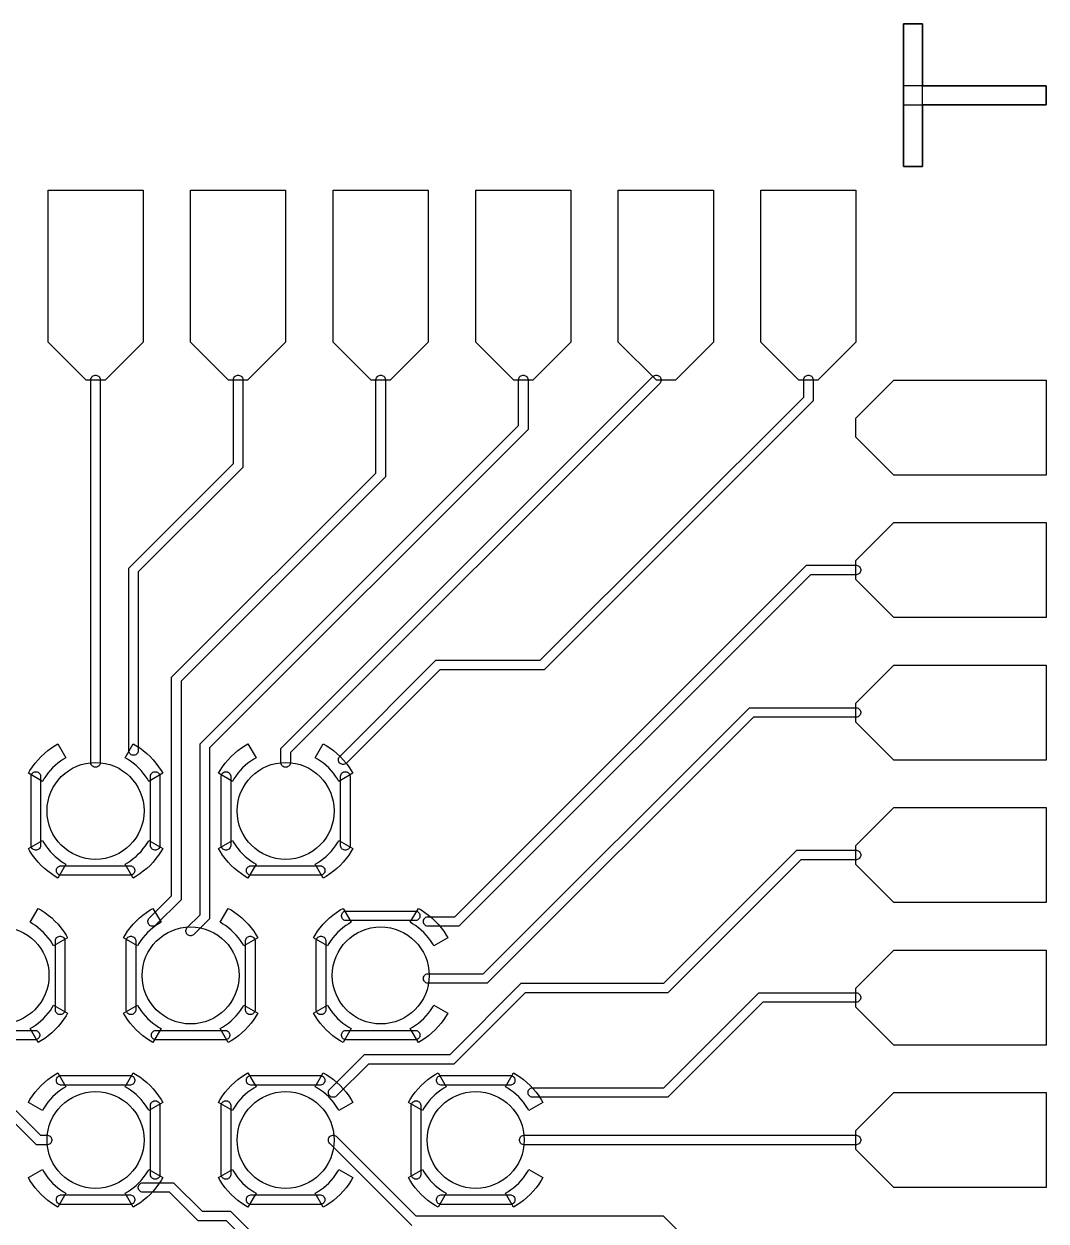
# Model space of a CAD drawing. Extents: x -17000 to 83000, y -61000 to 39000.
# Drawn here: x 54247 to 65000, y -853 to 11748 of the extents above; entities that cross this region are included whole.
import ezdxf

# ---------------------------------------------------------------- set-up
doc = ezdxf.new("R2010")
doc.units = 0
doc.layers.add('Central Electrodes', color=2, linetype='CONTINUOUS')

msp = doc.modelspace()

# ---------------------------------------------------------------- linework, layer by layer
at = {"layer": 'Central Electrodes'}
for points in [[(63499.865, 10248.084), (63499.865, 11748.084), (63699.865, 11748.084), (63699.865, 11098.084), (64999.865, 11098.084), (64999.865, 10898.084), (63699.865, 10898.084), (63699.865, 10248.084)], [(54900, 8000), (54500, 8400), (54500, 10000), (55500, 10000), (55500, 8400), (55100, 8000)], [(56400, 8000), (56000, 8400), (56000, 10000), (57000, 10000), (57000, 8400), (56600, 8000)], [(57900, 8000), (57500, 8400), (57500, 10000), (58500, 10000), (58500, 8400), (58100, 8000)], [(59400, 8000), (59000, 8400), (59000, 10000), (60000, 10000), (60000, 8400), (59600, 8000)], [(60900, 8000), (60500, 8400), (60500, 10000), (61500, 10000), (61500, 8400), (61100, 8000)], [(62400, 8000), (62000, 8400), (62000, 10000), (63000, 10000), (63000, 8400), (62600, 8000)], [(54995.075, 3924.354), (54985.416, 3926.275), (54976.316, 3930.045), (54968.127, 3935.516), (54961.162, 3942.481), (54955.691, 3950.67), (54951.921, 3959.77), (54950, 3969.429), (54950, 8004.925), (54951.921, 8014.584), (54955.691, 8023.684), (54961.162, 8031.873), (54968.127, 8038.838), (54976.316, 8044.309), (54985.416, 8048.079), (54995.075, 8050), (55004.925, 8050), (55014.584, 8048.079), (55023.684, 8044.309), (55031.873, 8038.838), (55038.838, 8031.873), (55044.309, 8023.684), (55048.079, 8014.584), (55050, 8004.925), (55050, 3969.429), (55048.079, 3959.77), (55044.309, 3950.67), (55038.838, 3942.481), (55031.873, 3935.516), (55023.684, 3930.045), (55014.584, 3926.275), (55004.925, 3924.354)], [(55395.075, 4050), (55385.416, 4051.921), (55376.316, 4055.691), (55368.127, 4061.162), (55361.162, 4068.127), (55355.691, 4076.316), (55351.921, 4085.416), (55350, 4095.075), (55350, 6020.71), (56450, 7120.71), (56450, 8004.925), (56451.921, 8014.584), (56455.691, 8023.684), (56461.162, 8031.873), (56468.127, 8038.838), (56476.316, 8044.309), (56485.416, 8048.079), (56495.075, 8050), (56504.925, 8050), (56514.584, 8048.079), (56523.684, 8044.309), (56531.873, 8038.838), (56538.838, 8031.873), (56544.309, 8023.684), (56548.079, 8014.584), (56550, 8004.925), (56550, 7079.29), (55450, 5979.29), (55450, 4095.075), (55448.079, 4085.416), (55444.309, 4076.316), (55438.838, 4068.127), (55431.873, 4061.162), (55423.684, 4055.691), (55414.584, 4051.921), (55404.925, 4050)], [(55595.075, 2250), (55585.415, 2251.922), (55576.316, 2255.691), (55568.127, 2261.162), (55561.162, 2268.127), (55555.691, 2276.316), (55551.922, 2285.415), (55550, 2295.075), (55550, 2304.924), (55551.922, 2314.584), (55555.691, 2323.684), (55561.163, 2331.873), (55800, 2570.71), (55800, 4870.71), (57950, 7020.71), (57950, 8004.925), (57951.921, 8014.584), (57955.691, 8023.684), (57961.162, 8031.873), (57968.127, 8038.838), (57976.316, 8044.309), (57985.416, 8048.079), (57995.075, 8050), (58004.925, 8050), (58014.584, 8048.079), (58023.684, 8044.309), (58031.873, 8038.838), (58038.838, 8031.873), (58044.309, 8023.684), (58048.079, 8014.584), (58050, 8004.925), (58050, 6979.29), (55900, 4829.29), (55900, 2529.29), (55631.873, 2261.163), (55623.684, 2255.691), (55614.584, 2251.922), (55604.924, 2250)], [(55995.075, 2150), (55985.415, 2151.922), (55976.316, 2155.691), (55968.127, 2161.162), (55961.162, 2168.127), (55955.691, 2176.316), (55951.922, 2185.415), (55950, 2195.075), (55950, 2204.924), (55951.922, 2214.584), (55955.691, 2223.684), (55961.163, 2231.873), (56100, 2370.71), (56100, 4170.71), (59450, 7520.71), (59450, 8004.925), (59451.921, 8014.584), (59455.691, 8023.684), (59461.162, 8031.873), (59468.127, 8038.838), (59476.316, 8044.309), (59485.416, 8048.079), (59495.075, 8050), (59504.925, 8050), (59514.584, 8048.079), (59523.684, 8044.309), (59531.873, 8038.838), (59538.838, 8031.873), (59544.309, 8023.684), (59548.079, 8014.584), (59550, 8004.925), (59550, 7479.29), (56200, 4129.29), (56200, 2329.29), (56031.873, 2161.163), (56023.684, 2155.691), (56014.584, 2151.922), (56004.924, 2150)], [(56995.075, 3924.354), (56985.416, 3926.275), (56976.316, 3930.045), (56968.127, 3935.516), (56961.162, 3942.481), (56955.691, 3950.67), (56951.921, 3959.77), (56950, 3969.429), (56950, 4120.71), (60868.127, 8038.837), (60876.316, 8044.309), (60885.416, 8048.078), (60895.076, 8050), (60904.925, 8050), (60914.585, 8048.078), (60923.684, 8044.309), (60931.873, 8038.838), (60938.838, 8031.873), (60944.309, 8023.684), (60948.078, 8014.585), (60950, 8004.925), (60950, 7995.076), (60948.078, 7985.416), (60944.309, 7976.316), (60938.837, 7968.127), (57050, 4079.29), (57050, 3969.429), (57048.079, 3959.77), (57044.309, 3950.67), (57038.838, 3942.481), (57031.873, 3935.516), (57023.684, 3930.045), (57014.584, 3926.275), (57004.925, 3924.354)], [(57600.485, 3952.808), (57590.823, 3954.717), (57581.718, 3958.475), (57573.522, 3963.936), (57566.549, 3970.892), (57561.067, 3979.074), (57557.286, 3988.168), (57555.352, 3997.826), (57555.34, 4007.675), (57557.249, 4017.337), (57561.007, 4026.442), (57566.468, 4034.638), (58579.252, 5050), (59679.29, 5050), (62450, 7820.71), (62450, 8004.925), (62451.921, 8014.584), (62455.691, 8023.684), (62461.162, 8031.873), (62468.127, 8038.838), (62476.316, 8044.309), (62485.416, 8048.079), (62495.075, 8050), (62504.925, 8050), (62514.584, 8048.079), (62523.684, 8044.309), (62531.873, 8038.838), (62538.838, 8031.873), (62544.309, 8023.684), (62548.079, 8014.584), (62550, 8004.925), (62550, 7779.29), (59720.71, 4950), (58620.748, 4950), (57637.268, 3964.017), (57629.086, 3958.535), (57619.992, 3954.754), (57610.334, 3952.82)], [(63400, 7000), (63000, 7400), (63000, 7600), (63400, 8000), (65000, 8000), (65000, 7000)], [(63400, 5500), (63000, 5900), (63000, 6100), (63400, 6500), (65000, 6500), (65000, 5500)], [(58495.075, 2250), (58485.416, 2251.921), (58476.316, 2255.691), (58468.127, 2261.162), (58461.162, 2268.127), (58455.691, 2276.316), (58451.921, 2285.416), (58450, 2295.075), (58450, 2304.925), (58451.921, 2314.584), (58455.691, 2323.684), (58461.162, 2331.873), (58468.127, 2338.838), (58476.316, 2344.309), (58485.416, 2348.079), (58495.075, 2350), (58779.29, 2350), (62479.29, 6050), (63004.925, 6050), (63014.584, 6048.079), (63023.684, 6044.309), (63031.873, 6038.838), (63038.838, 6031.873), (63044.309, 6023.684), (63048.079, 6014.584), (63050, 6004.925), (63050, 5995.075), (63048.079, 5985.416), (63044.309, 5976.316), (63038.838, 5968.127), (63031.873, 5961.162), (63023.684, 5955.691), (63014.584, 5951.921), (63004.925, 5950), (62520.71, 5950), (58820.71, 2250)], [(63400, 4000), (63000, 4400), (63000, 4600), (63400, 5000), (65000, 5000), (65000, 4000)], [(58495.075, 1650), (58485.416, 1651.921), (58476.316, 1655.691), (58468.127, 1661.162), (58461.162, 1668.127), (58455.691, 1676.316), (58451.921, 1685.416), (58450, 1695.075), (58450, 1704.925), (58451.921, 1714.584), (58455.691, 1723.684), (58461.162, 1731.873), (58468.127, 1738.838), (58476.316, 1744.309), (58485.416, 1748.079), (58495.075, 1750), (59079.29, 1750), (61879.29, 4550), (63004.925, 4550), (63014.584, 4548.079), (63023.684, 4544.309), (63031.873, 4538.838), (63038.838, 4531.873), (63044.309, 4523.684), (63048.079, 4514.584), (63050, 4504.925), (63050, 4495.075), (63048.079, 4485.416), (63044.309, 4476.316), (63038.838, 4468.127), (63031.873, 4461.162), (63023.684, 4455.691), (63014.584, 4451.921), (63004.925, 4450), (61920.71, 4450), (59120.71, 1650)], [(54440.743, 3775.442), (54293.52, 3860.442), (54310.303, 3889.513), (54336.206, 3928.896), (54364.353, 3966.704), (54394.654, 4002.814), (54427.001, 4037.1), (54461.287, 4069.448), (54497.398, 4099.748), (54535.205, 4127.895), (54574.59, 4153.799), (54603.66, 4170.582), (54688.66, 4023.358), (54663.872, 4009.047), (54632.757, 3988.581), (54602.88, 3966.34), (54574.35, 3942.399), (54547.26, 3916.842), (54521.701, 3889.751), (54497.762, 3861.221), (54475.521, 3831.346), (54455.055, 3800.229)], [(55559.257, 3775.442), (55544.945, 3800.229), (55524.479, 3831.346), (55502.238, 3861.221), (55478.299, 3889.751), (55452.74, 3916.842), (55425.65, 3942.399), (55397.12, 3966.34), (55367.243, 3988.581), (55336.127, 4009.047), (55311.34, 4023.358), (55396.34, 4170.582), (55425.409, 4153.799), (55464.794, 4127.895), (55502.602, 4099.748), (55538.713, 4069.448), (55572.999, 4037.1), (55605.346, 4002.814), (55635.646, 3966.704), (55663.793, 3928.896), (55689.697, 3889.513), (55706.48, 3860.442)], [(56440.743, 3775.442), (56293.52, 3860.442), (56310.303, 3889.513), (56336.207, 3928.896), (56364.354, 3966.704), (56394.654, 4002.814), (56427.001, 4037.1), (56461.287, 4069.448), (56497.398, 4099.748), (56535.206, 4127.895), (56574.591, 4153.799), (56603.66, 4170.582), (56688.66, 4023.358), (56663.873, 4009.047), (56632.757, 3988.581), (56602.88, 3966.34), (56574.35, 3942.399), (56547.26, 3916.842), (56521.701, 3889.751), (56497.762, 3861.221), (56475.521, 3831.346), (56455.055, 3800.229)], [(57559.257, 3775.442), (57544.945, 3800.229), (57524.479, 3831.346), (57502.238, 3861.221), (57478.299, 3889.751), (57452.74, 3916.842), (57425.65, 3942.399), (57397.12, 3966.34), (57367.243, 3988.581), (57336.127, 4009.047), (57311.34, 4023.358), (57396.34, 4170.582), (57425.409, 4153.799), (57464.794, 4127.895), (57502.602, 4099.748), (57538.713, 4069.448), (57572.999, 4037.1), (57605.346, 4002.814), (57635.646, 3966.704), (57663.793, 3928.896), (57689.697, 3889.513), (57706.48, 3860.442)], [(54367.207, 3051.602), (54357.548, 3053.523), (54348.448, 3057.293), (54340.259, 3062.764), (54333.294, 3069.729), (54327.823, 3077.918), (54324.053, 3087.018), (54322.132, 3096.677), (54322.132, 3831.527), (54324.053, 3841.186), (54327.823, 3850.286), (54333.294, 3858.475), (54340.259, 3865.44), (54348.448, 3870.911), (54357.548, 3874.681), (54367.207, 3876.602), (54377.057, 3876.602), (54386.716, 3874.681), (54395.816, 3870.911), (54404.005, 3865.44), (54410.97, 3858.475), (54416.441, 3850.286), (54420.211, 3841.186), (54422.132, 3831.527), (54422.132, 3096.677), (54420.211, 3087.018), (54416.441, 3077.918), (54410.97, 3069.729), (54404.005, 3062.764), (54395.816, 3057.293), (54386.716, 3053.523), (54377.057, 3051.602)], [(55622.943, 3051.602), (55613.284, 3053.523), (55604.184, 3057.293), (55595.995, 3062.764), (55589.03, 3069.729), (55583.559, 3077.918), (55579.789, 3087.018), (55577.868, 3096.677), (55577.868, 3831.527), (55579.789, 3841.186), (55583.559, 3850.286), (55589.03, 3858.475), (55595.995, 3865.44), (55604.184, 3870.911), (55613.284, 3874.681), (55622.943, 3876.602), (55632.793, 3876.602), (55642.452, 3874.681), (55651.552, 3870.911), (55659.741, 3865.44), (55666.706, 3858.475), (55672.177, 3850.286), (55675.947, 3841.186), (55677.868, 3831.527), (55677.868, 3096.677), (55675.947, 3087.018), (55672.177, 3077.918), (55666.706, 3069.729), (55659.741, 3062.764), (55651.552, 3057.293), (55642.452, 3053.523), (55632.793, 3051.602)], [(56367.207, 3051.602), (56357.548, 3053.523), (56348.448, 3057.293), (56340.259, 3062.764), (56333.294, 3069.729), (56327.823, 3077.918), (56324.053, 3087.018), (56322.132, 3096.677), (56322.132, 3831.527), (56324.053, 3841.186), (56327.823, 3850.286), (56333.294, 3858.475), (56340.259, 3865.44), (56348.448, 3870.911), (56357.548, 3874.681), (56367.207, 3876.602), (56377.057, 3876.602), (56386.716, 3874.681), (56395.816, 3870.911), (56404.005, 3865.44), (56410.97, 3858.475), (56416.441, 3850.286), (56420.211, 3841.186), (56422.132, 3831.527), (56422.132, 3096.677), (56420.211, 3087.018), (56416.441, 3077.918), (56410.97, 3069.729), (56404.005, 3062.764), (56395.816, 3057.293), (56386.716, 3053.523), (56377.057, 3051.602)], [(57622.943, 3051.602), (57613.284, 3053.523), (57604.184, 3057.293), (57595.995, 3062.764), (57589.03, 3069.729), (57583.559, 3077.918), (57579.789, 3087.018), (57577.868, 3096.677), (57577.868, 3831.527), (57579.789, 3841.186), (57583.559, 3850.286), (57589.03, 3858.475), (57595.995, 3865.44), (57604.184, 3870.911), (57613.284, 3874.681), (57622.943, 3876.602), (57632.793, 3876.602), (57642.452, 3874.681), (57651.552, 3870.911), (57659.741, 3865.44), (57666.706, 3858.475), (57672.177, 3850.286), (57675.947, 3841.186), (57677.868, 3831.527), (57677.868, 3096.677), (57675.947, 3087.018), (57672.177, 3077.918), (57666.706, 3069.729), (57659.741, 3062.764), (57651.552, 3057.293), (57642.452, 3053.523), (57632.793, 3051.602)], [(63400, 2500), (63000, 2900), (63000, 3100), (63400, 3500), (65000, 3500), (65000, 2500)], [(54603.66, 2757.621), (54574.59, 2774.405), (54535.206, 2800.309), (54497.399, 2828.454), (54461.287, 2858.756), (54427.001, 2891.103), (54394.654, 2925.389), (54364.353, 2961.499), (54336.206, 2999.308), (54310.303, 3038.691), (54293.52, 3067.762), (54440.743, 3152.762), (54455.054, 3127.974), (54475.521, 3096.858), (54497.762, 3066.982), (54521.701, 3038.452), (54547.26, 3011.362), (54574.351, 2985.803), (54602.88, 2961.864), (54632.756, 2939.622), (54663.874, 2919.156), (54688.66, 2904.845)], [(55396.34, 2757.621), (55311.34, 2904.845), (55336.126, 2919.156), (55367.244, 2939.622), (55397.12, 2961.864), (55425.649, 2985.803), (55452.74, 3011.362), (55478.299, 3038.452), (55502.238, 3066.982), (55524.479, 3096.858), (55544.945, 3127.974), (55559.257, 3152.762), (55706.48, 3067.762), (55689.697, 3038.691), (55663.794, 2999.308), (55635.646, 2961.499), (55605.346, 2925.389), (55572.999, 2891.103), (55538.713, 2858.756), (55502.601, 2828.454), (55464.794, 2800.309), (55425.41, 2774.405)], [(56603.66, 2757.621), (56574.59, 2774.405), (56535.206, 2800.309), (56497.399, 2828.454), (56461.287, 2858.756), (56427.001, 2891.103), (56394.654, 2925.389), (56364.354, 2961.499), (56336.206, 2999.308), (56310.303, 3038.691), (56293.52, 3067.762), (56440.743, 3152.762), (56455.055, 3127.974), (56475.521, 3096.858), (56497.762, 3066.982), (56521.701, 3038.452), (56547.26, 3011.362), (56574.351, 2985.803), (56602.88, 2961.864), (56632.756, 2939.622), (56663.874, 2919.156), (56688.66, 2904.845)], [(57396.34, 2757.621), (57311.34, 2904.845), (57336.126, 2919.156), (57367.244, 2939.622), (57397.12, 2961.864), (57425.649, 2985.803), (57452.74, 3011.362), (57478.299, 3038.452), (57502.238, 3066.982), (57524.479, 3096.858), (57544.945, 3127.974), (57559.257, 3152.762), (57706.48, 3067.762), (57689.697, 3038.691), (57663.794, 2999.308), (57635.646, 2961.499), (57605.346, 2925.389), (57572.999, 2891.103), (57538.713, 2858.756), (57502.601, 2828.454), (57464.794, 2800.309), (57425.41, 2774.405)], [(57495.075, 450), (57485.415, 451.922), (57476.316, 455.691), (57468.127, 461.162), (57461.162, 468.127), (57455.691, 476.316), (57451.922, 485.415), (57450, 495.075), (57450, 504.924), (57451.922, 514.584), (57455.691, 523.684), (57461.163, 531.873), (57829.29, 900), (58729.29, 900), (59479.29, 1650), (60979.29, 1650), (62379.29, 3050), (63004.925, 3050), (63014.584, 3048.079), (63023.684, 3044.309), (63031.873, 3038.838), (63038.838, 3031.873), (63044.309, 3023.684), (63048.079, 3014.584), (63050, 3004.925), (63050, 2995.075), (63048.079, 2985.416), (63044.309, 2976.316), (63038.838, 2968.127), (63031.873, 2961.162), (63023.684, 2955.691), (63014.584, 2951.921), (63004.925, 2950), (62420.71, 2950), (61020.71, 1550), (59520.71, 1550), (58770.71, 800), (57870.71, 800), (57531.873, 461.163), (57523.684, 455.691), (57514.584, 451.922), (57504.924, 450)], [(54632.575, 2786.233), (54622.916, 2788.154), (54613.816, 2791.924), (54605.627, 2797.395), (54598.662, 2804.36), (54593.191, 2812.549), (54589.421, 2821.649), (54587.5, 2831.308), (54587.5, 2841.158), (54589.421, 2850.817), (54593.191, 2859.917), (54598.662, 2868.106), (54605.627, 2875.071), (54613.816, 2880.542), (54622.916, 2884.312), (54632.575, 2886.233), (55367.425, 2886.233), (55377.084, 2884.312), (55386.184, 2880.542), (55394.373, 2875.071), (55401.338, 2868.106), (55406.809, 2859.917), (55410.579, 2850.817), (55412.5, 2841.158), (55412.5, 2831.308), (55410.579, 2821.649), (55406.809, 2812.549), (55401.338, 2804.36), (55394.373, 2797.395), (55386.184, 2791.924), (55377.084, 2788.154), (55367.425, 2786.233)], [(56632.575, 2786.233), (56622.916, 2788.154), (56613.816, 2791.924), (56605.627, 2797.395), (56598.662, 2804.36), (56593.191, 2812.549), (56589.421, 2821.649), (56587.5, 2831.308), (56587.5, 2841.158), (56589.421, 2850.817), (56593.191, 2859.917), (56598.662, 2868.106), (56605.627, 2875.071), (56613.816, 2880.542), (56622.916, 2884.312), (56632.575, 2886.233), (57367.425, 2886.233), (57377.084, 2884.312), (57386.184, 2880.542), (57394.373, 2875.071), (57401.338, 2868.106), (57406.809, 2859.917), (57410.579, 2850.817), (57412.5, 2841.158), (57412.5, 2831.308), (57410.579, 2821.649), (57406.809, 2812.549), (57401.338, 2804.36), (57394.373, 2797.395), (57386.184, 2791.924), (57377.084, 2788.154), (57367.425, 2786.233)], [(54559.257, 2043.391), (54544.945, 2068.178), (54524.479, 2099.294), (54502.237, 2129.172), (54478.299, 2157.7), (54452.74, 2184.791), (54425.649, 2210.35), (54397.121, 2234.288), (54367.243, 2256.53), (54336.127, 2276.996), (54311.34, 2291.307), (54396.34, 2438.531), (54425.409, 2421.748), (54464.794, 2395.844), (54502.602, 2367.697), (54538.713, 2337.397), (54572.999, 2305.05), (54605.346, 2270.764), (54635.646, 2234.653), (54663.793, 2196.845), (54689.697, 2157.462), (54706.48, 2128.391)], [(55440.743, 2043.391), (55293.52, 2128.391), (55310.303, 2157.462), (55336.207, 2196.845), (55364.354, 2234.653), (55394.654, 2270.764), (55427.001, 2305.05), (55461.287, 2337.397), (55497.398, 2367.697), (55535.206, 2395.844), (55574.591, 2421.748), (55603.66, 2438.531), (55688.66, 2291.307), (55663.873, 2276.996), (55632.757, 2256.53), (55602.879, 2234.288), (55574.351, 2210.35), (55547.26, 2184.791), (55521.701, 2157.7), (55497.763, 2129.172), (55475.521, 2099.294), (55455.055, 2068.178)], [(56559.257, 2043.391), (56544.945, 2068.178), (56524.479, 2099.294), (56502.237, 2129.172), (56478.299, 2157.7), (56452.74, 2184.791), (56425.649, 2210.35), (56397.121, 2234.288), (56367.243, 2256.53), (56336.127, 2276.996), (56311.34, 2291.307), (56396.34, 2438.531), (56425.409, 2421.748), (56464.794, 2395.844), (56502.602, 2367.697), (56538.713, 2337.397), (56572.999, 2305.05), (56605.346, 2270.764), (56635.646, 2234.653), (56663.793, 2196.845), (56689.697, 2157.462), (56706.48, 2128.391)], [(57440.743, 2043.391), (57293.52, 2128.391), (57310.303, 2157.462), (57336.207, 2196.845), (57364.354, 2234.653), (57394.654, 2270.764), (57427.001, 2305.05), (57461.287, 2337.397), (57497.398, 2367.697), (57535.206, 2395.844), (57574.591, 2421.748), (57603.66, 2438.531), (57688.66, 2291.307), (57663.873, 2276.996), (57632.757, 2256.53), (57602.879, 2234.288), (57574.351, 2210.35), (57547.26, 2184.791), (57521.701, 2157.7), (57497.763, 2129.172), (57475.521, 2099.294), (57455.055, 2068.178)], [(57632.575, 2309.919), (57622.916, 2311.84), (57613.816, 2315.61), (57605.627, 2321.081), (57598.662, 2328.046), (57593.191, 2336.235), (57589.421, 2345.335), (57587.5, 2354.994), (57587.5, 2364.844), (57589.421, 2374.503), (57593.191, 2383.603), (57598.662, 2391.792), (57605.627, 2398.757), (57613.816, 2404.228), (57622.916, 2407.998), (57632.575, 2409.919), (58367.425, 2409.919), (58377.084, 2407.998), (58386.184, 2404.228), (58394.373, 2398.757), (58401.338, 2391.792), (58406.809, 2383.603), (58410.579, 2374.503), (58412.5, 2364.844), (58412.5, 2354.994), (58410.579, 2345.335), (58406.809, 2336.235), (58401.338, 2328.046), (58394.373, 2321.081), (58386.184, 2315.61), (58377.084, 2311.84), (58367.425, 2309.919)], [(58559.257, 2043.391), (58544.945, 2068.178), (58524.479, 2099.294), (58502.237, 2129.172), (58478.299, 2157.7), (58452.74, 2184.791), (58425.649, 2210.35), (58397.121, 2234.288), (58367.243, 2256.53), (58336.127, 2276.996), (58311.34, 2291.307), (58396.34, 2438.531), (58425.409, 2421.748), (58464.794, 2395.844), (58502.602, 2367.697), (58538.713, 2337.397), (58572.999, 2305.05), (58605.346, 2270.764), (58635.646, 2234.653), (58663.793, 2196.845), (58689.697, 2157.462), (58706.48, 2128.391)], [(54622.943, 1319.551), (54613.284, 1321.472), (54604.184, 1325.242), (54595.995, 1330.713), (54589.03, 1337.678), (54583.559, 1345.867), (54579.789, 1354.967), (54577.868, 1364.626), (54577.868, 2099.476), (54579.789, 2109.135), (54583.559, 2118.235), (54589.03, 2126.424), (54595.995, 2133.389), (54604.184, 2138.86), (54613.284, 2142.63), (54622.943, 2144.551), (54632.793, 2144.551), (54642.452, 2142.63), (54651.552, 2138.86), (54659.741, 2133.389), (54666.706, 2126.424), (54672.177, 2118.235), (54675.947, 2109.135), (54677.868, 2099.476), (54677.868, 1364.626), (54675.947, 1354.967), (54672.177, 1345.867), (54666.706, 1337.678), (54659.741, 1330.713), (54651.552, 1325.242), (54642.452, 1321.472), (54632.793, 1319.551)], [(55367.207, 1319.551), (55357.548, 1321.472), (55348.448, 1325.242), (55340.259, 1330.713), (55333.294, 1337.678), (55327.823, 1345.867), (55324.053, 1354.967), (55322.132, 1364.626), (55322.132, 2099.476), (55324.053, 2109.135), (55327.823, 2118.235), (55333.294, 2126.424), (55340.259, 2133.389), (55348.448, 2138.86), (55357.548, 2142.63), (55367.207, 2144.551), (55377.057, 2144.551), (55386.716, 2142.63), (55395.816, 2138.86), (55404.005, 2133.389), (55410.97, 2126.424), (55416.441, 2118.235), (55420.211, 2109.135), (55422.132, 2099.476), (55422.132, 1364.626), (55420.211, 1354.967), (55416.441, 1345.867), (55410.97, 1337.678), (55404.005, 1330.713), (55395.816, 1325.242), (55386.716, 1321.472), (55377.057, 1319.551)], [(56622.943, 1319.551), (56613.284, 1321.472), (56604.184, 1325.242), (56595.995, 1330.713), (56589.03, 1337.678), (56583.559, 1345.867), (56579.789, 1354.967), (56577.868, 1364.626), (56577.868, 2099.476), (56579.789, 2109.135), (56583.559, 2118.235), (56589.03, 2126.424), (56595.995, 2133.389), (56604.184, 2138.86), (56613.284, 2142.63), (56622.943, 2144.551), (56632.793, 2144.551), (56642.452, 2142.63), (56651.552, 2138.86), (56659.741, 2133.389), (56666.706, 2126.424), (56672.177, 2118.235), (56675.947, 2109.135), (56677.868, 2099.476), (56677.868, 1364.626), (56675.947, 1354.967), (56672.177, 1345.867), (56666.706, 1337.678), (56659.741, 1330.713), (56651.552, 1325.242), (56642.452, 1321.472), (56632.793, 1319.551)], [(57367.207, 1319.551), (57357.548, 1321.472), (57348.448, 1325.242), (57340.259, 1330.713), (57333.294, 1337.678), (57327.823, 1345.867), (57324.053, 1354.967), (57322.132, 1364.626), (57322.132, 2099.476), (57324.053, 2109.135), (57327.823, 2118.235), (57333.294, 2126.424), (57340.259, 2133.389), (57348.448, 2138.86), (57357.548, 2142.63), (57367.207, 2144.551), (57377.057, 2144.551), (57386.716, 2142.63), (57395.816, 2138.86), (57404.005, 2133.389), (57410.97, 2126.424), (57416.441, 2118.235), (57420.211, 2109.135), (57422.132, 2099.476), (57422.132, 1364.626), (57420.211, 1354.967), (57416.441, 1345.867), (57410.97, 1337.678), (57404.005, 1330.713), (57395.816, 1325.242), (57386.716, 1321.472), (57377.057, 1319.551)], [(63400, 1000), (63000, 1400), (63000, 1600), (63400, 2000), (65000, 2000), (65000, 1000)], [(59595.075, 450), (59585.416, 451.921), (59576.316, 455.691), (59568.127, 461.162), (59561.162, 468.127), (59555.691, 476.316), (59551.921, 485.416), (59550, 495.075), (59550, 504.925), (59551.921, 514.584), (59555.691, 523.684), (59561.162, 531.873), (59568.127, 538.838), (59576.316, 544.309), (59585.416, 548.079), (59595.075, 550), (60979.29, 550), (61979.29, 1550), (63004.925, 1550), (63014.584, 1548.079), (63023.684, 1544.309), (63031.873, 1538.838), (63038.838, 1531.873), (63044.309, 1523.684), (63048.079, 1514.584), (63050, 1504.925), (63050, 1495.075), (63048.079, 1485.416), (63044.309, 1476.316), (63038.838, 1468.127), (63031.873, 1461.162), (63023.684, 1455.691), (63014.584, 1451.921), (63004.925, 1450), (62020.71, 1450), (61020.71, 450)], [(54396.34, 1025.57), (54311.34, 1172.794), (54336.127, 1187.106), (54367.243, 1207.572), (54397.121, 1229.814), (54425.649, 1253.752), (54452.74, 1279.311), (54478.299, 1306.402), (54502.237, 1334.931), (54524.48, 1364.807), (54544.945, 1395.923), (54559.257, 1420.711), (54706.48, 1335.711), (54689.696, 1306.64), (54663.794, 1267.257), (54635.646, 1229.448), (54605.346, 1193.338), (54572.999, 1159.052), (54538.713, 1126.705), (54502.602, 1096.405), (54464.794, 1068.258), (54425.41, 1042.354)], [(55603.66, 1025.57), (55574.59, 1042.354), (55535.206, 1068.258), (55497.398, 1096.405), (55461.287, 1126.705), (55427.001, 1159.052), (55394.654, 1193.338), (55364.354, 1229.448), (55336.206, 1267.257), (55310.303, 1306.64), (55293.52, 1335.711), (55440.743, 1420.711), (55455.055, 1395.923), (55475.52, 1364.807), (55497.762, 1334.931), (55521.701, 1306.402), (55547.26, 1279.311), (55574.351, 1253.752), (55602.879, 1229.814), (55632.757, 1207.572), (55663.873, 1187.106), (55688.66, 1172.794)], [(56396.34, 1025.57), (56311.34, 1172.794), (56336.127, 1187.106), (56367.243, 1207.572), (56397.121, 1229.814), (56425.649, 1253.752), (56452.74, 1279.311), (56478.299, 1306.402), (56502.238, 1334.931), (56524.48, 1364.807), (56544.945, 1395.923), (56559.257, 1420.711), (56706.48, 1335.711), (56689.697, 1306.64), (56663.794, 1267.257), (56635.646, 1229.448), (56605.346, 1193.338), (56572.999, 1159.052), (56538.713, 1126.705), (56502.602, 1096.405), (56464.794, 1068.258), (56425.41, 1042.354)], [(57603.66, 1025.57), (57574.59, 1042.354), (57535.206, 1068.258), (57497.398, 1096.405), (57461.287, 1126.705), (57427.001, 1159.052), (57394.654, 1193.338), (57364.354, 1229.448), (57336.206, 1267.257), (57310.303, 1306.64), (57293.52, 1335.711), (57440.743, 1420.711), (57455.055, 1395.923), (57475.52, 1364.807), (57497.762, 1334.931), (57521.701, 1306.402), (57547.26, 1279.311), (57574.351, 1253.752), (57602.879, 1229.814), (57632.757, 1207.572), (57663.873, 1187.106), (57688.66, 1172.794)], [(58396.34, 1025.57), (58311.34, 1172.794), (58336.127, 1187.106), (58367.243, 1207.572), (58397.121, 1229.814), (58425.649, 1253.752), (58452.74, 1279.311), (58478.299, 1306.402), (58502.238, 1334.931), (58524.48, 1364.807), (58544.945, 1395.923), (58559.257, 1420.711), (58706.48, 1335.711), (58689.697, 1306.64), (58663.794, 1267.257), (58635.646, 1229.448), (58605.346, 1193.338), (58572.999, 1159.052), (58538.713, 1126.705), (58502.602, 1096.405), (58464.794, 1068.258), (58425.41, 1042.354)], [(55632.575, 1054.182), (55622.916, 1056.103), (55613.816, 1059.873), (55605.627, 1065.344), (55598.662, 1072.309), (55593.191, 1080.498), (55589.421, 1089.598), (55587.5, 1099.257), (55587.5, 1109.107), (55589.421, 1118.766), (55593.191, 1127.866), (55598.662, 1136.055), (55605.627, 1143.02), (55613.816, 1148.491), (55622.916, 1152.261), (55632.575, 1154.182), (56367.425, 1154.182), (56377.084, 1152.261), (56386.184, 1148.491), (56394.373, 1143.02), (56401.338, 1136.055), (56406.809, 1127.866), (56410.579, 1118.766), (56412.5, 1109.107), (56412.5, 1099.257), (56410.579, 1089.598), (56406.809, 1080.498), (56401.338, 1072.309), (56394.373, 1065.344), (56386.184, 1059.873), (56377.084, 1056.103), (56367.425, 1054.182)], [(57632.575, 1054.182), (57622.916, 1056.103), (57613.816, 1059.873), (57605.627, 1065.344), (57598.662, 1072.309), (57593.191, 1080.498), (57589.421, 1089.598), (57587.5, 1099.257), (57587.5, 1109.107), (57589.421, 1118.766), (57593.191, 1127.866), (57598.662, 1136.055), (57605.627, 1143.02), (57613.816, 1148.491), (57622.916, 1152.261), (57632.575, 1154.182), (58367.425, 1154.182), (58377.084, 1152.261), (58386.184, 1148.491), (58394.373, 1143.02), (58401.338, 1136.055), (58406.809, 1127.866), (58410.579, 1118.766), (58412.5, 1109.107), (58412.5, 1099.257), (58410.579, 1089.598), (58406.809, 1080.498), (58401.338, 1072.309), (58394.373, 1065.344), (58386.184, 1059.873), (58377.084, 1056.103), (58367.425, 1054.182)], [(54440.743, 311.34), (54293.52, 396.34), (54310.303, 425.411), (54336.206, 464.794), (54364.354, 502.602), (54394.654, 538.713), (54427.001, 572.999), (54461.287, 605.346), (54497.398, 635.646), (54535.206, 663.793), (54574.589, 689.697), (54603.66, 706.48), (54688.66, 559.257), (54663.873, 544.945), (54632.757, 524.479), (54602.879, 502.237), (54574.351, 478.299), (54547.26, 452.74), (54521.701, 425.649), (54497.763, 397.121), (54475.52, 367.243), (54455.055, 336.127)], [(54632.575, 577.868), (54622.916, 579.789), (54613.816, 583.559), (54605.627, 589.03), (54598.662, 595.995), (54593.191, 604.184), (54589.421, 613.284), (54587.5, 622.943), (54587.5, 632.793), (54589.421, 642.452), (54593.191, 651.552), (54598.662, 659.741), (54605.627, 666.706), (54613.816, 672.177), (54622.916, 675.947), (54632.575, 677.868), (55367.425, 677.868), (55377.084, 675.947), (55386.184, 672.177), (55394.373, 666.706), (55401.338, 659.741), (55406.809, 651.552), (55410.579, 642.452), (55412.5, 632.793), (55412.5, 622.943), (55410.579, 613.284), (55406.809, 604.184), (55401.338, 595.995), (55394.373, 589.03), (55386.184, 583.559), (55377.084, 579.789), (55367.425, 577.868)], [(55559.257, 311.34), (55544.945, 336.127), (55524.479, 367.243), (55502.237, 397.121), (55478.299, 425.649), (55452.74, 452.74), (55425.649, 478.299), (55397.121, 502.237), (55367.243, 524.479), (55336.127, 544.945), (55311.34, 559.257), (55396.34, 706.48), (55425.411, 689.697), (55464.794, 663.793), (55502.602, 635.646), (55538.713, 605.346), (55572.999, 572.999), (55605.346, 538.713), (55635.646, 502.602), (55663.793, 464.794), (55689.697, 425.411), (55706.48, 396.34)], [(56440.743, 311.34), (56293.52, 396.34), (56310.303, 425.411), (56336.207, 464.794), (56364.354, 502.602), (56394.654, 538.713), (56427.001, 572.999), (56461.287, 605.346), (56497.398, 635.646), (56535.206, 663.793), (56574.589, 689.697), (56603.66, 706.48), (56688.66, 559.257), (56663.873, 544.945), (56632.757, 524.479), (56602.879, 502.237), (56574.351, 478.299), (56547.26, 452.74), (56521.701, 425.649), (56497.763, 397.121), (56475.521, 367.243), (56455.055, 336.127)], [(56632.575, 577.868), (56622.916, 579.789), (56613.816, 583.559), (56605.627, 589.03), (56598.662, 595.995), (56593.191, 604.184), (56589.421, 613.284), (56587.5, 622.943), (56587.5, 632.793), (56589.421, 642.452), (56593.191, 651.552), (56598.662, 659.741), (56605.627, 666.706), (56613.816, 672.177), (56622.916, 675.947), (56632.575, 677.868), (57367.425, 677.868), (57377.084, 675.947), (57386.184, 672.177), (57394.373, 666.706), (57401.338, 659.741), (57406.809, 651.552), (57410.579, 642.452), (57412.5, 632.793), (57412.5, 622.943), (57410.579, 613.284), (57406.809, 604.184), (57401.338, 595.995), (57394.373, 589.03), (57386.184, 583.559), (57377.084, 579.789), (57367.425, 577.868)], [(57559.257, 311.34), (57544.945, 336.127), (57524.479, 367.243), (57502.237, 397.121), (57478.299, 425.649), (57452.74, 452.74), (57425.649, 478.299), (57397.121, 502.237), (57367.243, 524.479), (57336.127, 544.945), (57311.34, 559.257), (57396.34, 706.48), (57425.411, 689.697), (57464.794, 663.793), (57502.602, 635.646), (57538.713, 605.346), (57572.999, 572.999), (57605.346, 538.713), (57635.646, 502.602), (57663.793, 464.794), (57689.697, 425.411), (57706.48, 396.34)], [(58440.743, 311.34), (58293.52, 396.34), (58310.303, 425.411), (58336.207, 464.794), (58364.354, 502.602), (58394.654, 538.713), (58427.001, 572.999), (58461.287, 605.346), (58497.398, 635.646), (58535.206, 663.793), (58574.589, 689.697), (58603.66, 706.48), (58688.66, 559.257), (58663.873, 544.945), (58632.757, 524.479), (58602.879, 502.237), (58574.351, 478.299), (58547.26, 452.74), (58521.701, 425.649), (58497.763, 397.121), (58475.521, 367.243), (58455.055, 336.127)], [(58632.575, 577.868), (58622.916, 579.789), (58613.816, 583.559), (58605.627, 589.03), (58598.662, 595.995), (58593.191, 604.184), (58589.421, 613.284), (58587.5, 622.943), (58587.5, 632.793), (58589.421, 642.452), (58593.191, 651.552), (58598.662, 659.741), (58605.627, 666.706), (58613.816, 672.177), (58622.916, 675.947), (58632.575, 677.868), (59367.425, 677.868), (59377.084, 675.947), (59386.184, 672.177), (59394.373, 666.706), (59401.338, 659.741), (59406.809, 651.552), (59410.579, 642.452), (59412.5, 632.793), (59412.5, 622.943), (59410.579, 613.284), (59406.809, 604.184), (59401.338, 595.995), (59394.373, 589.03), (59386.184, 583.559), (59377.084, 579.789), (59367.425, 577.868)], [(59559.257, 311.34), (59544.945, 336.127), (59524.479, 367.243), (59502.237, 397.121), (59478.299, 425.649), (59452.74, 452.74), (59425.649, 478.299), (59397.121, 502.237), (59367.243, 524.479), (59336.127, 544.945), (59311.34, 559.257), (59396.34, 706.48), (59425.411, 689.697), (59464.794, 663.793), (59502.602, 635.646), (59538.713, 605.346), (59572.999, 572.999), (59605.346, 538.713), (59635.646, 502.602), (59663.793, 464.794), (59689.697, 425.411), (59706.48, 396.34)], [(55622.943, -412.5), (55613.284, -410.579), (55604.184, -406.809), (55595.995, -401.338), (55589.03, -394.373), (55583.559, -386.184), (55579.789, -377.084), (55577.868, -367.425), (55577.868, 367.425), (55579.789, 377.084), (55583.559, 386.184), (55589.03, 394.373), (55595.995, 401.338), (55604.184, 406.809), (55613.284, 410.579), (55622.943, 412.5), (55632.793, 412.5), (55642.452, 410.579), (55651.552, 406.809), (55659.741, 401.338), (55666.706, 394.373), (55672.177, 386.184), (55675.947, 377.084), (55677.868, 367.425), (55677.868, -367.425), (55675.947, -377.084), (55672.177, -386.184), (55666.706, -394.373), (55659.741, -401.338), (55651.552, -406.809), (55642.452, -410.579), (55632.793, -412.5)], [(56367.207, -412.5), (56357.548, -410.579), (56348.448, -406.809), (56340.259, -401.338), (56333.294, -394.373), (56327.823, -386.184), (56324.053, -377.084), (56322.132, -367.425), (56322.132, 367.425), (56324.053, 377.084), (56327.823, 386.184), (56333.294, 394.373), (56340.259, 401.338), (56348.448, 406.809), (56357.548, 410.579), (56367.207, 412.5), (56377.057, 412.5), (56386.716, 410.579), (56395.816, 406.809), (56404.005, 401.338), (56410.97, 394.373), (56416.441, 386.184), (56420.211, 377.084), (56422.132, 367.425), (56422.132, -367.425), (56420.211, -377.084), (56416.441, -386.184), (56410.97, -394.373), (56404.005, -401.338), (56395.816, -406.809), (56386.716, -410.579), (56377.057, -412.5)], [(58367.207, -412.5), (58357.548, -410.579), (58348.448, -406.809), (58340.259, -401.338), (58333.294, -394.373), (58327.823, -386.184), (58324.053, -377.084), (58322.132, -367.425), (58322.132, 367.425), (58324.053, 377.084), (58327.823, 386.184), (58333.294, 394.373), (58340.259, 401.338), (58348.448, 406.809), (58357.548, 410.579), (58367.207, 412.5), (58377.057, 412.5), (58386.716, 410.579), (58395.816, 406.809), (58404.005, 401.338), (58410.97, 394.373), (58416.441, 386.184), (58420.211, 377.084), (58422.132, 367.425), (58422.132, -367.425), (58420.211, -377.084), (58416.441, -386.184), (58410.97, -394.373), (58404.005, -401.338), (58395.816, -406.809), (58386.716, -410.579), (58377.057, -412.5)], [(63400, -500), (63000, -100), (63000, 100), (63400, 500), (65000, 500), (65000, -500)], [(59505.327, -50), (59495.668, -48.079), (59486.568, -44.309), (59478.379, -38.838), (59471.414, -31.873), (59465.943, -23.684), (59462.173, -14.584), (59460.252, -4.925), (59460.252, 4.925), (59462.173, 14.584), (59465.943, 23.684), (59471.414, 31.873), (59478.379, 38.838), (59486.568, 44.309), (59495.668, 48.079), (59505.327, 50), (63004.925, 50), (63014.584, 48.079), (63023.684, 44.309), (63031.873, 38.838), (63038.838, 31.873), (63044.309, 23.684), (63048.079, 14.584), (63050, 4.925), (63050, -4.925), (63048.079, -14.584), (63044.309, -23.684), (63038.838, -31.873), (63031.873, -38.838), (63023.684, -44.309), (63014.584, -48.079), (63004.925, -50)], [(54603.66, -706.48), (54574.589, -689.697), (54535.206, -663.793), (54497.398, -635.646), (54461.287, -605.346), (54427.001, -572.999), (54394.654, -538.713), (54364.354, -502.602), (54336.206, -464.794), (54310.303, -425.411), (54293.52, -396.34), (54440.743, -311.34), (54455.055, -336.127), (54475.52, -367.243), (54497.763, -397.121), (54521.701, -425.649), (54547.26, -452.74), (54574.351, -478.299), (54602.879, -502.237), (54632.757, -524.479), (54663.873, -544.945), (54688.66, -559.257)], [(55396.34, -706.48), (55311.34, -559.257), (55336.127, -544.945), (55367.243, -524.479), (55397.121, -502.237), (55425.649, -478.299), (55452.74, -452.74), (55478.299, -425.649), (55502.237, -397.121), (55524.479, -367.243), (55544.945, -336.127), (55559.257, -311.34), (55706.48, -396.34), (55689.697, -425.411), (55663.793, -464.794), (55635.646, -502.602), (55605.346, -538.713), (55572.999, -572.999), (55538.713, -605.346), (55502.602, -635.646), (55464.794, -663.793), (55425.411, -689.697)], [(56603.66, -706.48), (56574.589, -689.697), (56535.206, -663.793), (56497.398, -635.646), (56461.287, -605.346), (56427.001, -572.999), (56394.654, -538.713), (56364.354, -502.602), (56336.207, -464.794), (56310.303, -425.411), (56293.52, -396.34), (56440.743, -311.34), (56455.055, -336.127), (56475.521, -367.243), (56497.763, -397.121), (56521.701, -425.649), (56547.26, -452.74), (56574.351, -478.299), (56602.879, -502.237), (56632.757, -524.479), (56663.873, -544.945), (56688.66, -559.257)], [(57396.34, -706.48), (57311.34, -559.257), (57336.127, -544.945), (57367.243, -524.479), (57397.121, -502.237), (57425.649, -478.299), (57452.74, -452.74), (57478.299, -425.649), (57502.237, -397.121), (57524.479, -367.243), (57544.945, -336.127), (57559.257, -311.34), (57706.48, -396.34), (57689.697, -425.411), (57663.793, -464.794), (57635.646, -502.602), (57605.346, -538.713), (57572.999, -572.999), (57538.713, -605.346), (57502.602, -635.646), (57464.794, -663.793), (57425.411, -689.697)], [(58603.66, -706.48), (58574.589, -689.697), (58535.206, -663.793), (58497.398, -635.646), (58461.287, -605.346), (58427.001, -572.999), (58394.654, -538.713), (58364.354, -502.602), (58336.207, -464.794), (58310.303, -425.411), (58293.52, -396.34), (58440.743, -311.34), (58455.055, -336.127), (58475.521, -367.243), (58497.763, -397.121), (58521.701, -425.649), (58547.26, -452.74), (58574.351, -478.299), (58602.879, -502.237), (58632.757, -524.479), (58663.873, -544.945), (58688.66, -559.257)], [(59396.34, -706.48), (59311.34, -559.257), (59336.127, -544.945), (59367.243, -524.479), (59397.121, -502.237), (59425.649, -478.299), (59452.74, -452.74), (59478.299, -425.649), (59502.237, -397.121), (59524.479, -367.243), (59544.945, -336.127), (59559.257, -311.34), (59706.48, -396.34), (59689.697, -425.411), (59663.793, -464.794), (59635.646, -502.602), (59605.346, -538.713), (59572.999, -572.999), (59538.713, -605.346), (59502.602, -635.646), (59464.794, -663.793), (59425.411, -689.697)], [(54632.575, -677.868), (54622.916, -675.947), (54613.816, -672.177), (54605.627, -666.706), (54598.662, -659.741), (54593.191, -651.552), (54589.421, -642.452), (54587.5, -632.793), (54587.5, -622.943), (54589.421, -613.284), (54593.191, -604.184), (54598.662, -595.995), (54605.627, -589.03), (54613.816, -583.559), (54622.916, -579.789), (54632.575, -577.868), (55367.425, -577.868), (55377.084, -579.789), (55386.184, -583.559), (55394.373, -589.03), (55401.338, -595.995), (55406.809, -604.184), (55410.579, -613.284), (55412.5, -622.943), (55412.5, -632.793), (55410.579, -642.452), (55406.809, -651.552), (55401.338, -659.741), (55394.373, -666.706), (55386.184, -672.177), (55377.084, -675.947), (55367.425, -677.868)], [(56632.575, -677.868), (56622.916, -675.947), (56613.816, -672.177), (56605.627, -666.706), (56598.662, -659.741), (56593.191, -651.552), (56589.421, -642.452), (56587.5, -632.793), (56587.5, -622.943), (56589.421, -613.284), (56593.191, -604.184), (56598.662, -595.995), (56605.627, -589.03), (56613.816, -583.559), (56622.916, -579.789), (56632.575, -577.868), (57367.425, -577.868), (57377.084, -579.789), (57386.184, -583.559), (57394.373, -589.03), (57401.338, -595.995), (57406.809, -604.184), (57410.579, -613.284), (57412.5, -622.943), (57412.5, -632.793), (57410.579, -642.452), (57406.809, -651.552), (57401.338, -659.741), (57394.373, -666.706), (57386.184, -672.177), (57377.084, -675.947), (57367.425, -677.868)], [(58632.575, -677.868), (58622.916, -675.947), (58613.816, -672.177), (58605.627, -666.706), (58598.662, -659.741), (58593.191, -651.552), (58589.421, -642.452), (58587.5, -632.793), (58587.5, -622.943), (58589.421, -613.284), (58593.191, -604.184), (58598.662, -595.995), (58605.627, -589.03), (58613.816, -583.559), (58622.916, -579.789), (58632.575, -577.868), (59367.425, -577.868), (59377.084, -579.789), (59386.184, -583.559), (59394.373, -589.03), (59401.338, -595.995), (59406.809, -604.184), (59410.579, -613.284), (59412.5, -622.943), (59412.5, -632.793), (59410.579, -642.452), (59406.809, -651.552), (59401.338, -659.741), (59394.373, -666.706), (59386.184, -672.177), (59377.084, -675.947), (59367.425, -677.868)]]:
    msp.add_lwpolyline(points, close=True, dxfattribs=at)
for points in [[(63499.865, 11748.084), (63499.865, 10248.084)], [(63699.865, 11748.084), (63499.865, 11748.084)], [(63699.865, 10248.084), (63699.865, 11748.084)], [(63499.865, 11098.084), (63499.865, 10898.084)], [(64999.865, 11098.084), (63499.865, 11098.084)], [(64999.865, 10898.084), (64999.865, 11098.084)], [(63499.865, 10898.084), (64999.865, 10898.084)], [(63499.865, 10248.084), (63699.865, 10248.084)], [(53050, 1420.71), (54420.71, 50), (54494.673, 50), (54504.332, 48.079), (54513.432, 44.309), (54521.621, 38.838), (54528.586, 31.873), (54534.057, 23.684), (54537.827, 14.584), (54539.748, 4.925), (54539.748, -4.925), (54537.827, -14.584), (54534.057, -23.684), (54528.586, -31.873), (54521.621, -38.838), (54513.432, -44.309), (54504.332, -48.079), (54494.673, -50), (54379.29, -50), (52950, 1379.29)], [(53632.575, 1154.182), (54367.425, 1154.182), (54377.084, 1152.261), (54386.184, 1148.491), (54394.373, 1143.02), (54401.338, 1136.055), (54406.809, 1127.866), (54410.579, 1118.766), (54412.5, 1109.107), (54412.5, 1099.257), (54410.579, 1089.598), (54406.809, 1080.498), (54401.338, 1072.309), (54394.373, 1065.344), (54386.184, 1059.873), (54377.084, 1056.103), (54367.425, 1054.182), (53632.575, 1054.182)], [(58329.29, -900), (57461.163, -31.873), (57455.691, -23.684), (57451.922, -14.584), (57450, -4.924), (57450, 4.925), (57451.922, 14.585), (57455.691, 23.684), (57461.162, 31.873), (57468.127, 38.838), (57476.316, 44.309), (57485.415, 48.078), (57495.075, 50), (57504.924, 50), (57514.584, 48.078), (57523.684, 44.309), (57531.873, 38.837), (58370.71, -800), (60970.71, -800), (61620.71, -1450)], [(56950, -1420.71), (56379.29, -850), (56079.29, -850), (55779.29, -550), (55495.075, -550), (55485.416, -548.079), (55476.316, -544.309), (55468.127, -538.838), (55461.162, -531.873), (55455.691, -523.684), (55451.921, -514.584), (55450, -504.925), (55450, -495.075), (55451.921, -485.416), (55455.691, -476.316), (55461.162, -468.127), (55468.127, -461.162), (55476.316, -455.691), (55485.416, -451.921), (55495.075, -450), (55820.71, -450), (56120.71, -750), (56420.71, -750), (57050, -1379.29)]]:
    msp.add_lwpolyline(points, dxfattribs=at)
for centre in [(55000, 3464.102), (57000, 3464.102), (54000, 1732.051), (56000, 1732.051), (58000, 1732.051), (55000, 0), (57000, 0), (59000, 0)]:
    msp.add_circle(centre, 510.252, dxfattribs=at)

doc.saveas('drawing.dxf')
